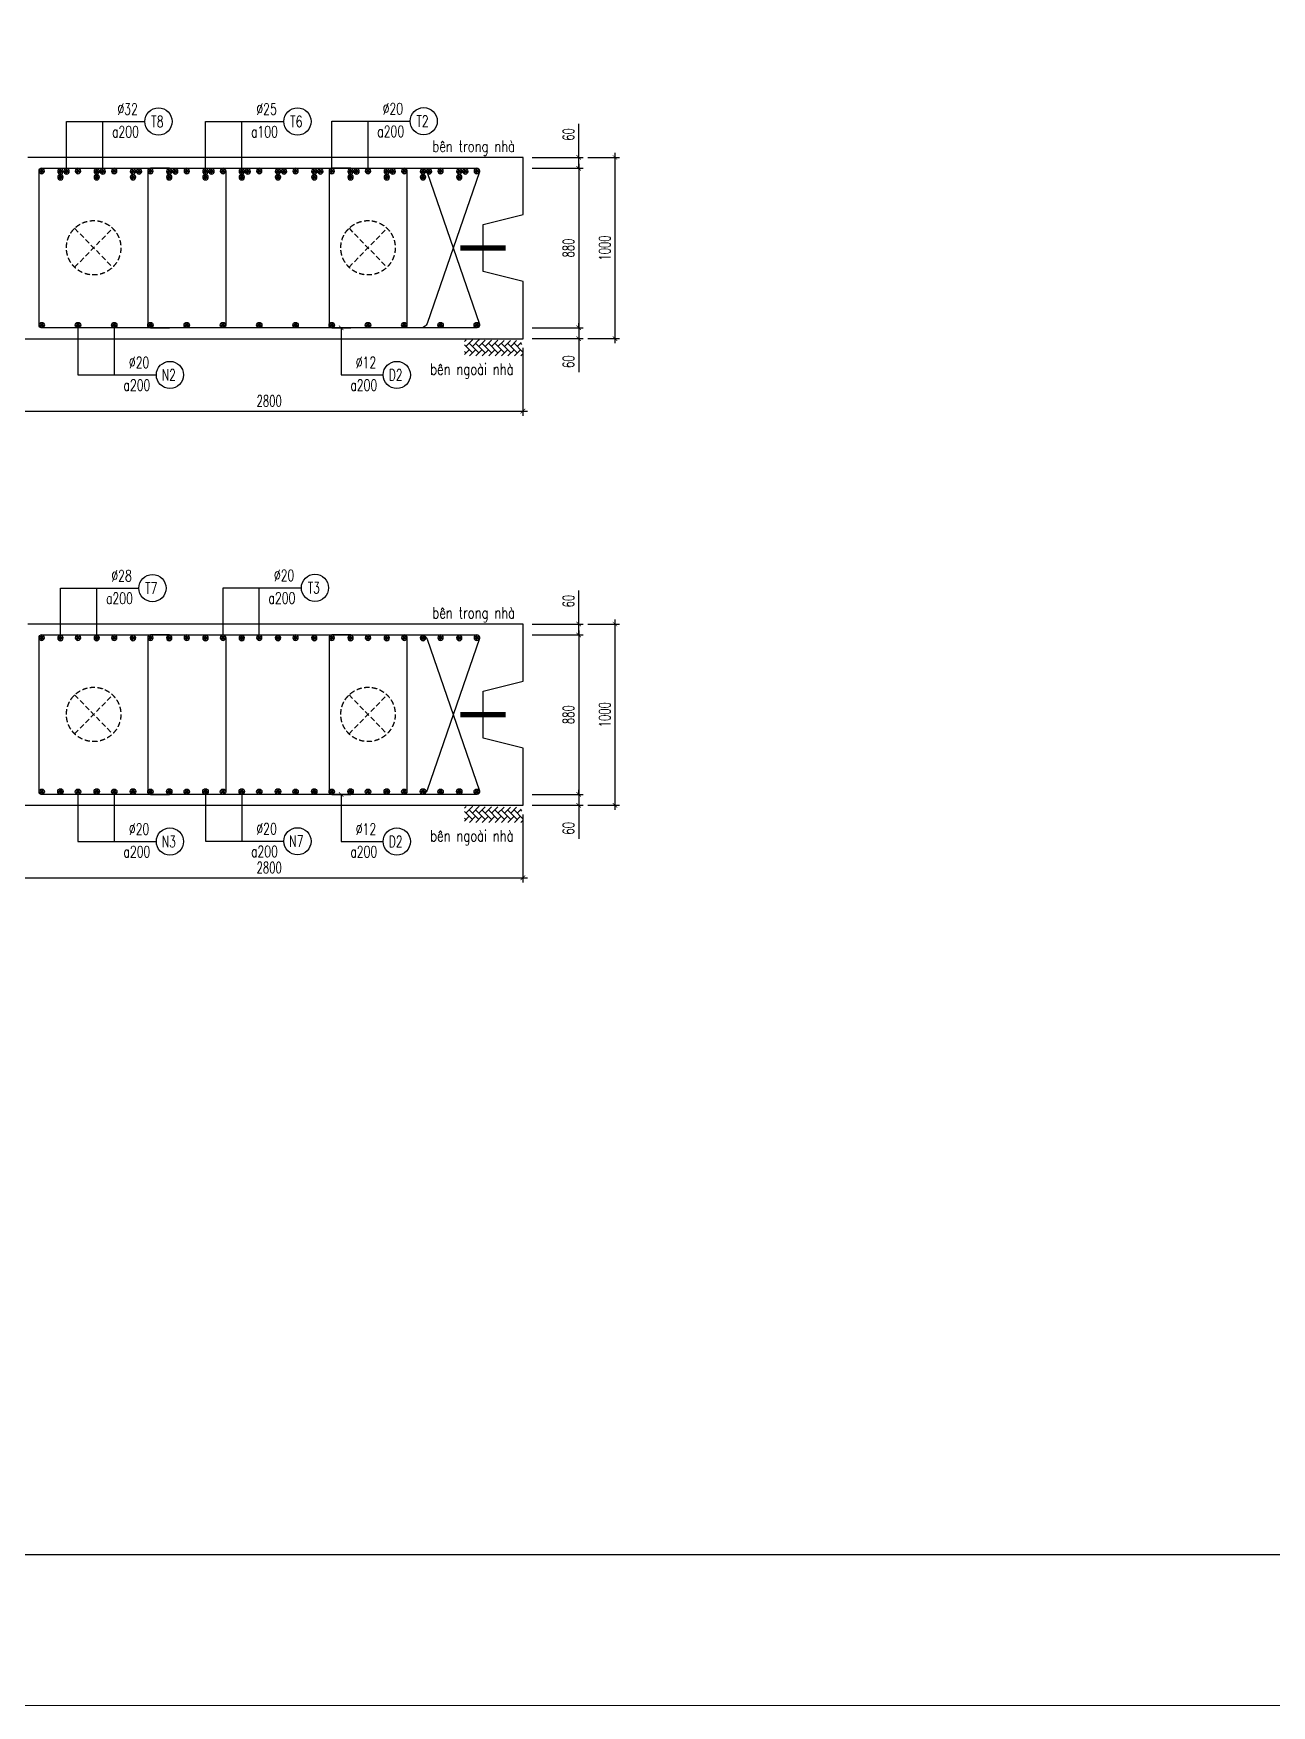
# Model space of a CAD drawing. Header units: millimetres. Extents: x -143483 to 1166745, y -1448440 to -1202244.
# Drawn here: x 948603 to 975923, y -1285398 to -1248491 of the extents above; entities that cross this region are included whole.
import ezdxf
from ezdxf.enums import TextEntityAlignment as Align

# ---------------------------------------------------------------- set-up
doc = ezdxf.new("R2010")
doc.units = ezdxf.units.MM
doc.header["$LTSCALE"] = 30
doc.header["$PDMODE"] = 3
doc.linetypes.add('DASHED', pattern=[19.05, 12.7, -6.35])
doc.layers.get('0').update_dxf_attribs({"lineweight": 9})
doc.layers.get('Defpoints').update_dxf_attribs({"lineweight": 9})
for name, color, linetype in [('ccu11-Cotthep', 9, 'Continuous'), ('ccu11-Dim', 8, 'Continuous'), ('ccu11-Hatch', 8, 'Continuous'), ('ccu11-Text', 31, 'Continuous'), ('ccu11-Thay', 7, 'Continuous'), ('ccu11-Thep', 4, 'Continuous'), ('ccu11-Thep doc', 4, 'Continuous'), ('ccu11-Thepdai', 6, 'Continuous'), ('Xref_ST_MBDV Cot vach 30.7.2022$0$Xref_ST_MBDV Cot vach 30.7.2022|Xref_ST_MBDV Cot vach 30.7.2022|Xref_ST_MBDV Cot vach 30.7.2022|Xref_ST_MBDV Cot vach 30.7.2022|ccu12-Thay', 7, 'Continuous')]:
    doc.layers.add(name, color=color, linetype=linetype)
doc.layers.add('ccu11-Khuat', color=9, linetype='DASHED', lineweight=30)
doc.layers.add('Vicom_thep doc', color=1, linetype='Continuous', lineweight=35)
doc.styles.add('ccu11-dim', font='vnsimli.shx', dxfattribs={"width": 0.65, "bigfont": 'bigfont.shx'})
doc.styles.add('ccu11-vnsimli', font='vnsimli.shx', dxfattribs={"width": 0.8, "bigfont": 'vns.shx'})
doc.styles.add('ccu11-vnsimple', font='vnsimple.shx', dxfattribs={"bigfont": 'bigfont.shx'})
doc.styles.add('ccu11_simli', font='vnsimli.shx', dxfattribs={"width": 0.8})
doc.dimstyles.new('ccu11-100', dxfattribs={"dimscale": 100, "dimtxt": 2.5, "dimasz": 1, "dimexe": 1, "dimexo": 2, "dimgap": 1, "dimtad": 1, "dimdec": 0, "dimdsep": 46, "dimtxsty": 'ccu11-dim', "dimblk": 'ARCHTICK', "dimcen": -1, "dimdle": 1, "dimclrd": 256, "dimclre": 256, "dimclrt": 3, "dimadec": 0, "dimazin": 2, "dimtfac": 0.1, "dimtdec": 0, "dimtmove": 0, "dimatfit": 1, "dimldrblk": 'ARCHTICK', "dimfxl": 0, "dimtvp": 0.833333, "dimtolj": 1, "dimtzin": 12, "dimarcsym": 0})
doc.dimstyles.new('ccu11-100x4', dxfattribs={"dimscale": 100, "dimtxt": 2.5, "dimasz": 1, "dimexe": 1, "dimexo": 2, "dimgap": 1, "dimtad": 1, "dimdec": 0, "dimlfac": 0.25, "dimdsep": 46, "dimtxsty": 'ccu11-dim', "dimblk": 'ARCHTICK', "dimcen": -1, "dimdle": 1, "dimclrd": 256, "dimclre": 256, "dimclrt": 3, "dimadec": 0, "dimazin": 2, "dimtfac": 0.1, "dimtdec": 0, "dimtmove": 0, "dimatfit": 1, "dimldrblk": 'ARCHTICK', "dimfxl": 0, "dimtvp": 0.833333, "dimtolj": 1, "dimtzin": 12, "dimarcsym": 0})

# ---------------------------------------------------------------- blocks, each defined once
blk = doc.blocks.new('_ARCHTICK')
at = {"color": 0, "linetype": 'ByBlock', "const_width": 0.15}
blk.add_lwpolyline([(-0.5, -0.5), (0.5, 0.5)], dxfattribs=at)
blk = doc.blocks.new('*D4286')
at = {"layer": 'ccu11-Dim', "linetype": 'ByBlock', "lineweight": -2, "ltscale": 30, "transparency": 16777216}
for p, q in [((960634, -1251228), (960634, -1250489)), ((959605, -1251228), (960734, -1251228)), ((959605, -1251468), (960734, -1251468)), ((960634, -1251468), (960634, -1251228)), ((960634, -1251468), (960634, -1251568))]:
    blk.add_line(p, q, dxfattribs=at)
at = {"layer": 'Defpoints', "color": 0, "linetype": 'ByBlock', "ltscale": 30, "transparency": 16777216}
for p in [(959405, -1251228), (959405, -1251468), (960634, -1251468)]:
    blk.add_point(p, dxfattribs=at)
at = {"layer": 'ccu11-Dim', "linetype": 'ByBlock', "lineweight": -2, "ltscale": 30, "transparency": 16777216, "xscale": 100, "yscale": 100, "zscale": 100}
for p, rotation in [((960634, -1251228), 270), ((960634, -1251468), 90)]:
    blk.add_blockref('_ARCHTICK', p, dxfattribs=dict(at, rotation=rotation))
at = {"layer": 'ccu11-Dim', "color": 3, "linetype": 'ByBlock', "ltscale": 30, "transparency": 16777216, "insert": (960409, -1250720), "char_height": 250, "attachment_point": 5, "rotation": 90, "style": 'ccu11-dim'}
blk.add_mtext('\\A1;60', dxfattribs=at)
blk = doc.blocks.new('*D4287')
at = {"layer": 'ccu11-Dim', "linetype": 'ByBlock', "lineweight": -2, "ltscale": 30, "transparency": 16777216}
for p, q in [((959605, -1251468), (960734, -1251468)), ((960634, -1251368), (960634, -1255088)), ((959605, -1254988), (960734, -1254988))]:
    blk.add_line(p, q, dxfattribs=at)
at = {"layer": 'Defpoints', "color": 0, "linetype": 'ByBlock', "ltscale": 30, "transparency": 16777216}
for p in [(959405, -1251468), (959405, -1254988), (960634, -1254988)]:
    blk.add_point(p, dxfattribs=at)
at = {"layer": 'ccu11-Dim', "linetype": 'ByBlock', "lineweight": -2, "ltscale": 30, "transparency": 16777216, "xscale": 100, "yscale": 100, "zscale": 100}
for p, rotation in [((960634, -1251468), 90), ((960634, -1254988), 270)]:
    blk.add_blockref('_ARCHTICK', p, dxfattribs=dict(at, rotation=rotation))
at = {"layer": 'ccu11-Dim', "color": 3, "linetype": 'ByBlock', "ltscale": 30, "transparency": 16777216, "insert": (960409, -1253228), "char_height": 250, "attachment_point": 5, "rotation": 90, "style": 'ccu11-dim'}
blk.add_mtext('\\A1;880', dxfattribs=at)
blk = doc.blocks.new('*D4288')
at = {"layer": 'ccu11-Dim', "linetype": 'ByBlock', "lineweight": -2, "ltscale": 30, "transparency": 16777216}
for p, q in [((959605, -1254988), (960734, -1254988)), ((960634, -1254988), (960634, -1254888)), ((960634, -1254988), (960634, -1255228)), ((959605, -1255228), (960734, -1255228)), ((960634, -1255228), (960634, -1255968))]:
    blk.add_line(p, q, dxfattribs=at)
at = {"layer": 'Defpoints', "color": 0, "linetype": 'ByBlock', "ltscale": 30, "transparency": 16777216}
for p in [(959405, -1254988), (960634, -1254988), (959405, -1255228)]:
    blk.add_point(p, dxfattribs=at)
at = {"layer": 'ccu11-Dim', "linetype": 'ByBlock', "lineweight": -2, "ltscale": 30, "transparency": 16777216, "xscale": 100, "yscale": 100, "zscale": 100}
for p, rotation in [((960634, -1254988), 270), ((960634, -1255228), 90)]:
    blk.add_blockref('_ARCHTICK', p, dxfattribs=dict(at, rotation=rotation))
at = {"layer": 'ccu11-Dim', "color": 3, "linetype": 'ByBlock', "ltscale": 30, "transparency": 16777216, "insert": (960409, -1255736), "char_height": 250, "attachment_point": 5, "rotation": 90, "style": 'ccu11-dim'}
blk.add_mtext('\\A1;60', dxfattribs=at)
blk = doc.blocks.new('*D4289')
at = {"layer": 'ccu11-Dim', "linetype": 'ByBlock', "lineweight": -2, "ltscale": 30, "transparency": 16777216}
for p, q in [((961434, -1251128), (961434, -1255328)), ((960834, -1251228), (961534, -1251228)), ((960834, -1255228), (961534, -1255228))]:
    blk.add_line(p, q, dxfattribs=at)
at = {"layer": 'Defpoints', "color": 0, "linetype": 'ByBlock', "ltscale": 30, "transparency": 16777216}
for p in [(960634, -1251228), (960634, -1255228), (961434, -1255228)]:
    blk.add_point(p, dxfattribs=at)
at = {"layer": 'ccu11-Dim', "linetype": 'ByBlock', "lineweight": -2, "ltscale": 30, "transparency": 16777216, "xscale": 100, "yscale": 100, "zscale": 100}
for p, rotation in [((961434, -1251228), 90), ((961434, -1255228), 270)]:
    blk.add_blockref('_ARCHTICK', p, dxfattribs=dict(at, rotation=rotation))
at = {"layer": 'ccu11-Dim', "color": 3, "linetype": 'ByBlock', "ltscale": 30, "transparency": 16777216, "insert": (961209, -1253228), "char_height": 250, "attachment_point": 5, "rotation": 90, "style": 'ccu11-dim'}
blk.add_mtext('\\A1;1000', dxfattribs=at)
blk = doc.blocks.new('MCT')
at = {"ltscale": 0.005}
for p, q in [((-0.49, 0), (0.49, 0)), ((0.35, -0.35), (-0.35, 0.35)), ((-0.35, -0.35), (0.35, 0.35)), ((0, -0.49), (0, 0.49))]:
    blk.add_line(p, q, dxfattribs=at)
blk.add_circle((0, 0), 0.492, dxfattribs=at)
blk = doc.blocks.new('*U4271')
at = {"layer": 'ccu11-Thep doc', "xscale": -121.9200000001001, "yscale": 121.9200000001001, "zscale": 121.92, "rotation": 270}
blk.add_blockref('MCT', (0, 0), dxfattribs=at)
blk = doc.blocks.new('*U4272')
at = {"layer": 'ccu11-Thep doc', "color": 0, "linetype": 'ByBlock', "lineweight": -2, "transparency": 16777216}
for p in [(0, 0), (800, 0), (1600, 0), (2400, 0), (3200, 0), (4000, 0), (4800, 0), (5600, 0), (6400, 0), (7200, 0), (8000, 0), (8800, 0), (9600, 0)]:
    blk.add_blockref('*U4271', p, dxfattribs=at)
blk = doc.blocks.new('*U4273')
at = {"layer": 'ccu11-Thep doc', "xscale": -121.9200000001001, "yscale": 121.9200000001001, "zscale": 121.92, "rotation": 270}
blk.add_blockref('MCT', (0, 0), dxfattribs=at)
blk = doc.blocks.new('*U4274')
at = {"layer": 'ccu11-Thep doc', "color": 0, "linetype": 'ByBlock', "lineweight": -2, "transparency": 16777216}
for p in [(0, 0), (800, 0), (1600, 0), (2400, 0), (3200, 0), (4000, 0), (4800, 0), (5600, 0), (6400, 0), (7200, 0), (8000, 0), (8800, 0), (9600, 0)]:
    blk.add_blockref('*U4273', p, dxfattribs=at)
blk = doc.blocks.new('SHD')
at = {"layer": 'ccu11-Cotthep'}
blk.add_circle((300, 0), 300, dxfattribs=at)
at = {"layer": 'ccu11-Cotthep', "color": 31, "style": 'ccu11_simli', "width": 0.8}
blk.add_attdef('DK', text='', height=250, dxfattribs=at).set_placement((-101, 65), align=Align.BOTTOM_RIGHT)
blk.add_attdef('KH', text='', height=250, dxfattribs=at).set_placement((300, 0), align=Align.MIDDLE)
blk.add_attdef('KC', text='', height=250, dxfattribs=at).set_placement((-101, -142), align=Align.TOP_RIGHT)
blk = doc.blocks.new('*D4291')
at = {"layer": 'ccu11-Dim', "linetype": 'ByBlock', "lineweight": -2, "ltscale": 30, "transparency": 16777216}
for p, q in [((948205, -1255428), (948205, -1256928)), ((959405, -1255428), (959405, -1256928)), ((948105, -1256828), (959505, -1256828))]:
    blk.add_line(p, q, dxfattribs=at)
at = {"layer": 'Defpoints', "color": 0, "linetype": 'ByBlock', "ltscale": 30, "transparency": 16777216}
for p in [(948205, -1255228), (959405, -1255228), (959405, -1256828)]:
    blk.add_point(p, dxfattribs=at)
at = {"layer": 'ccu11-Dim', "linetype": 'ByBlock', "lineweight": -2, "ltscale": 30, "transparency": 16777216, "xscale": 100, "yscale": 100, "zscale": 100, "rotation": 180}
blk.add_blockref('_ARCHTICK', (948205, -1256828), dxfattribs=at)
at = {"layer": 'ccu11-Dim', "linetype": 'ByBlock', "lineweight": -2, "ltscale": 30, "transparency": 16777216, "xscale": 100, "yscale": 100, "zscale": 100}
blk.add_blockref('_ARCHTICK', (959405, -1256828), dxfattribs=at)
at = {"layer": 'ccu11-Dim', "color": 3, "linetype": 'ByBlock', "ltscale": 30, "transparency": 16777216, "insert": (953805, -1256603), "char_height": 250, "attachment_point": 5, "style": 'ccu11-dim'}
blk.add_mtext('\\A1;2800', dxfattribs=at)
blk = doc.blocks.new('ccu11_block_thep')
at = {"layer": 'ccu11-Thep', "color": 3}
for p, q in [((-0.4, 0), (0.4, 0)), ((-0.28, 0.28), (0.28, -0.28)), ((0.28, 0.28), (-0.28, -0.28)), ((0, 0.4), (0, -0.4))]:
    blk.add_line(p, q, dxfattribs=at)
at = {"layer": 'ccu11-Thep', "color": 1, "const_width": 0.0667}
blk.add_lwpolyline([(-0.4, 0, 1), (0.4, 0, 1), (-0.4, 0, 1)], format="xyb", dxfattribs=at)
at = {"layer": 'ccu11-Thep', "color": 1}
blk.add_circle((0, 0), 0.4, dxfattribs=at)
blk = doc.blocks.new('*U4279')
at = {"layer": 'Vicom_thep doc', "xscale": -150, "yscale": 150, "zscale": 150, "rotation": 180}
blk.add_blockref('ccu11_block_thep', (0, 0), dxfattribs=at)
blk = doc.blocks.new('*U4280')
at = {"layer": 'ccu11-Thep doc', "color": 0, "linetype": 'ByBlock', "lineweight": -2, "transparency": 16777216}
for p in [(0, 0), (800, 0), (1600, 0), (2400, 0), (3200, 0), (4000, 0), (4800, 0), (5600, 0), (6400, 0), (7200, 0), (8000, 0), (8800, 0)]:
    blk.add_blockref('*U4279', p, dxfattribs=at)
blk = doc.blocks.new('*U4265')
at = {"layer": 'Vicom_thep doc', "xscale": -150, "yscale": 150, "zscale": 150, "rotation": 180}
blk.add_blockref('ccu11_block_thep', (0, 0), dxfattribs=at)
blk = doc.blocks.new('*U4266')
at = {"layer": 'ccu11-Thep doc', "color": 0, "linetype": 'ByBlock', "lineweight": -2, "transparency": 16777216}
for p in [(0, 0), (800, 0), (1600, 0), (2400, 0), (3200, 0), (4000, 0), (4800, 0), (5600, 0), (6400, 0), (7200, 0), (8000, 0), (8800, 0)]:
    blk.add_blockref('*U4265', p, dxfattribs=at)
blk = doc.blocks.new('*U4294')
at = {"layer": 'Vicom_thep doc', "xscale": -150, "yscale": 150, "zscale": 150, "rotation": 180}
blk.add_blockref('ccu11_block_thep', (0, 0), dxfattribs=at)
blk = doc.blocks.new('*U4295')
at = {"layer": 'ccu11-Thep doc', "color": 0, "linetype": 'ByBlock', "lineweight": -2, "transparency": 16777216}
for p in [(0, 0), (800, 0), (1600, 0), (2400, 0), (3200, 0), (4000, 0), (4800, 0), (5600, 0), (6400, 0), (7200, 0), (8000, 0), (8800, 0)]:
    blk.add_blockref('*U4294', p, dxfattribs=at)
blk = doc.blocks.new('*D4313')
at = {"layer": 'ccu11-Dim', "linetype": 'ByBlock', "lineweight": -2, "ltscale": 30, "transparency": 16777216}
for p, q in [((960634, -1261528), (960634, -1260788)), ((959605, -1261528), (960734, -1261528)), ((959605, -1261768), (960734, -1261768)), ((960634, -1261768), (960634, -1261528)), ((960634, -1261768), (960634, -1261868))]:
    blk.add_line(p, q, dxfattribs=at)
at = {"layer": 'Defpoints', "color": 0, "linetype": 'ByBlock', "ltscale": 30, "transparency": 16777216}
for p in [(959405, -1261528), (959405, -1261768), (960634, -1261768)]:
    blk.add_point(p, dxfattribs=at)
at = {"layer": 'ccu11-Dim', "linetype": 'ByBlock', "lineweight": -2, "ltscale": 30, "transparency": 16777216, "xscale": 100, "yscale": 100, "zscale": 100}
for p, rotation in [((960634, -1261528), 270), ((960634, -1261768), 90)]:
    blk.add_blockref('_ARCHTICK', p, dxfattribs=dict(at, rotation=rotation))
at = {"layer": 'ccu11-Dim', "color": 3, "linetype": 'ByBlock', "ltscale": 30, "transparency": 16777216, "insert": (960409, -1261020), "char_height": 250, "attachment_point": 5, "rotation": 90, "style": 'ccu11-dim'}
blk.add_mtext('\\A1;60', dxfattribs=at)
blk = doc.blocks.new('*D4314')
at = {"layer": 'ccu11-Dim', "linetype": 'ByBlock', "lineweight": -2, "ltscale": 30, "transparency": 16777216}
for p, q in [((959605, -1261768), (960734, -1261768)), ((960634, -1261668), (960634, -1265388)), ((959605, -1265288), (960734, -1265288))]:
    blk.add_line(p, q, dxfattribs=at)
at = {"layer": 'Defpoints', "color": 0, "linetype": 'ByBlock', "ltscale": 30, "transparency": 16777216}
for p in [(959405, -1261768), (959405, -1265288), (960634, -1265288)]:
    blk.add_point(p, dxfattribs=at)
at = {"layer": 'ccu11-Dim', "linetype": 'ByBlock', "lineweight": -2, "ltscale": 30, "transparency": 16777216, "xscale": 100, "yscale": 100, "zscale": 100}
for p, rotation in [((960634, -1261768), 90), ((960634, -1265288), 270)]:
    blk.add_blockref('_ARCHTICK', p, dxfattribs=dict(at, rotation=rotation))
at = {"layer": 'ccu11-Dim', "color": 3, "linetype": 'ByBlock', "ltscale": 30, "transparency": 16777216, "insert": (960409, -1263528), "char_height": 250, "attachment_point": 5, "rotation": 90, "style": 'ccu11-dim'}
blk.add_mtext('\\A1;880', dxfattribs=at)
blk = doc.blocks.new('*D4315')
at = {"layer": 'ccu11-Dim', "linetype": 'ByBlock', "lineweight": -2, "ltscale": 30, "transparency": 16777216}
for p, q in [((959605, -1265288), (960734, -1265288)), ((960634, -1265288), (960634, -1265188)), ((960634, -1265288), (960634, -1265528)), ((959605, -1265528), (960734, -1265528)), ((960634, -1265528), (960634, -1266267))]:
    blk.add_line(p, q, dxfattribs=at)
at = {"layer": 'Defpoints', "color": 0, "linetype": 'ByBlock', "ltscale": 30, "transparency": 16777216}
for p in [(959405, -1265288), (960634, -1265288), (959405, -1265528)]:
    blk.add_point(p, dxfattribs=at)
at = {"layer": 'ccu11-Dim', "linetype": 'ByBlock', "lineweight": -2, "ltscale": 30, "transparency": 16777216, "xscale": 100, "yscale": 100, "zscale": 100}
for p, rotation in [((960634, -1265288), 270), ((960634, -1265528), 90)]:
    blk.add_blockref('_ARCHTICK', p, dxfattribs=dict(at, rotation=rotation))
at = {"layer": 'ccu11-Dim', "color": 3, "linetype": 'ByBlock', "ltscale": 30, "transparency": 16777216, "insert": (960409, -1266036), "char_height": 250, "attachment_point": 5, "rotation": 90, "style": 'ccu11-dim'}
blk.add_mtext('\\A1;60', dxfattribs=at)
blk = doc.blocks.new('*D4316')
at = {"layer": 'ccu11-Dim', "linetype": 'ByBlock', "lineweight": -2, "ltscale": 30, "transparency": 16777216}
for p, q in [((961434, -1261428), (961434, -1265628)), ((960834, -1261528), (961534, -1261528)), ((960834, -1265528), (961534, -1265528))]:
    blk.add_line(p, q, dxfattribs=at)
at = {"layer": 'Defpoints', "color": 0, "linetype": 'ByBlock', "ltscale": 30, "transparency": 16777216}
for p in [(960634, -1261528), (960634, -1265528), (961434, -1265528)]:
    blk.add_point(p, dxfattribs=at)
at = {"layer": 'ccu11-Dim', "linetype": 'ByBlock', "lineweight": -2, "ltscale": 30, "transparency": 16777216, "xscale": 100, "yscale": 100, "zscale": 100}
for p, rotation in [((961434, -1261528), 90), ((961434, -1265528), 270)]:
    blk.add_blockref('_ARCHTICK', p, dxfattribs=dict(at, rotation=rotation))
at = {"layer": 'ccu11-Dim', "color": 3, "linetype": 'ByBlock', "ltscale": 30, "transparency": 16777216, "insert": (961209, -1263528), "char_height": 250, "attachment_point": 5, "rotation": 90, "style": 'ccu11-dim'}
blk.add_mtext('\\A1;1000', dxfattribs=at)
blk = doc.blocks.new('*U4298')
at = {"layer": 'ccu11-Thep doc', "xscale": -121.9200000001001, "yscale": 121.9200000001001, "zscale": 121.92, "rotation": 270}
blk.add_blockref('MCT', (0, 0), dxfattribs=at)
blk = doc.blocks.new('*U4299')
at = {"layer": 'ccu11-Thep doc', "color": 0, "linetype": 'ByBlock', "lineweight": -2, "transparency": 16777216}
for p in [(0, 0), (800, 0), (1600, 0), (2400, 0), (3200, 0), (4000, 0), (4800, 0), (5600, 0), (6400, 0), (7200, 0), (8000, 0), (8800, 0), (9600, 0)]:
    blk.add_blockref('*U4298', p, dxfattribs=at)
blk = doc.blocks.new('*U4300')
at = {"layer": 'ccu11-Thep doc', "xscale": -121.9200000001001, "yscale": 121.9200000001001, "zscale": 121.92, "rotation": 270}
blk.add_blockref('MCT', (0, 0), dxfattribs=at)
blk = doc.blocks.new('*U4301')
at = {"layer": 'ccu11-Thep doc', "color": 0, "linetype": 'ByBlock', "lineweight": -2, "transparency": 16777216}
for p in [(0, 0), (800, 0), (1600, 0), (2400, 0), (3200, 0), (4000, 0), (4800, 0), (5600, 0), (6400, 0), (7200, 0), (8000, 0), (8800, 0), (9600, 0)]:
    blk.add_blockref('*U4300', p, dxfattribs=at)
blk = doc.blocks.new('*D4318')
at = {"layer": 'ccu11-Dim', "linetype": 'ByBlock', "lineweight": -2, "ltscale": 30, "transparency": 16777216}
for p, q in [((948205, -1265728), (948205, -1267228)), ((959405, -1265728), (959405, -1267228)), ((948105, -1267128), (959505, -1267128))]:
    blk.add_line(p, q, dxfattribs=at)
at = {"layer": 'Defpoints', "color": 0, "linetype": 'ByBlock', "ltscale": 30, "transparency": 16777216}
for p in [(948205, -1265528), (959405, -1265528), (959405, -1267128)]:
    blk.add_point(p, dxfattribs=at)
at = {"layer": 'ccu11-Dim', "linetype": 'ByBlock', "lineweight": -2, "ltscale": 30, "transparency": 16777216, "xscale": 100, "yscale": 100, "zscale": 100, "rotation": 180}
blk.add_blockref('_ARCHTICK', (948205, -1267128), dxfattribs=at)
at = {"layer": 'ccu11-Dim', "linetype": 'ByBlock', "lineweight": -2, "ltscale": 30, "transparency": 16777216, "xscale": 100, "yscale": 100, "zscale": 100}
blk.add_blockref('_ARCHTICK', (959405, -1267128), dxfattribs=at)
at = {"layer": 'ccu11-Dim', "color": 3, "linetype": 'ByBlock', "ltscale": 30, "transparency": 16777216, "insert": (953805, -1266903), "char_height": 250, "attachment_point": 5, "style": 'ccu11-dim'}
blk.add_mtext('\\A1;2800', dxfattribs=at)
blk = doc.blocks.new('*U4306')
at = {"layer": 'Vicom_thep doc', "xscale": -150, "yscale": 150, "zscale": 150, "rotation": 180}
blk.add_blockref('ccu11_block_thep', (0, 0), dxfattribs=at)
blk = doc.blocks.new('*U4307')
at = {"layer": 'ccu11-Thep doc', "color": 0, "linetype": 'ByBlock', "lineweight": -2, "transparency": 16777216}
for p in [(0, 0), (800, 0), (1600, 0), (2400, 0), (3200, 0), (4000, 0), (4800, 0), (5600, 0), (6400, 0), (7200, 0), (8000, 0), (8800, 0)]:
    blk.add_blockref('*U4306', p, dxfattribs=at)
blk = doc.blocks.new('*U4321')
at = {"layer": 'Vicom_thep doc', "xscale": -150, "yscale": 150, "zscale": 150, "rotation": 180}
blk.add_blockref('ccu11_block_thep', (0, 0), dxfattribs=at)
blk = doc.blocks.new('*U4322')
at = {"layer": 'ccu11-Thep doc', "color": 0, "linetype": 'ByBlock', "lineweight": -2, "transparency": 16777216}
for p in [(0, 0), (800, 0), (1600, 0), (2400, 0), (3200, 0), (4000, 0), (4800, 0), (5600, 0), (6400, 0), (7200, 0), (8000, 0), (8800, 0)]:
    blk.add_blockref('*U4321', p, dxfattribs=at)

msp = doc.modelspace()

# ---------------------------------------------------------------- hatches: boundary and pattern name
at = {"layer": 'ccu11-Hatch', "ltscale": 10}
h = msp.add_hatch(dxfattribs=at)
h.set_pattern_fill('AR-HBONE', color=256, scale=25, angle=270, style=0)
h.set_pattern_definition([(45, (-2303737.44, 520851.75), (141.4213562, 4e-14), [300, -100]), (315, (-2303666.73, 520922.46), (141.4213562, 4e-14), [300, -100])])
h.paths.add_polyline_path([(958113.06, -1255251.72), (958113.06, -1255604.45), (959405.42, -1255604.45), (959362.56, -1255273.14)])
h = msp.add_hatch(dxfattribs=at)
h.set_pattern_fill('AR-HBONE', color=256, scale=25, angle=270, style=0)
h.set_pattern_definition([(45, (-2303737.44, 510552.34), (141.4213562, 4e-14), [300, -100]), (315, (-2303666.73, 510623.05), (141.4213562, 4e-14), [300, -100])])
h.paths.add_polyline_path([(958113.06, -1265551.13), (958113.06, -1265903.85), (959405.42, -1265903.85), (959362.56, -1265572.55)])

# ---------------------------------------------------------------- linework, layer by layer
at = {"layer": 'ccu11-Khuat', "ltscale": 0.3}
for p, q in [((949511.78, -1252792.74), (950350.01, -1253651.44)), ((949511.78, -1253651.44), (950350.01, -1252792.74)), ((955566.3, -1252792.74), (956404.53, -1253651.44)), ((955566.3, -1253651.44), (956404.53, -1252792.74)), ((949511.78, -1263092.14), (950350.01, -1263950.85)), ((949511.78, -1263950.85), (950350.01, -1263092.14)), ((955566.3, -1263092.14), (956404.53, -1263950.85)), ((955566.3, -1263950.85), (956404.53, -1263092.14))]:
    msp.add_line(p, q, dxfattribs=at)
for centre in [(949930.9, -1253222.09), (955985.42, -1253222.09), (949930.9, -1263521.49), (955985.42, -1263521.49)]:
    msp.add_circle(centre, 600, dxfattribs=at)
at = {"layer": 'ccu11-Thay'}
for p, q in [((959405.42, -1252488.45), (959405.42, -1251228.45)), ((958525.65, -1252708.45), (959405.42, -1252488.45)), ((958525.65, -1253748.45), (958525.65, -1252708.45)), ((959405.42, -1253968.45), (958525.65, -1253748.45)), ((959405.42, -1255228.45), (959405.42, -1253968.45)), ((959405.42, -1262787.86), (959405.42, -1261527.86)), ((958525.65, -1263007.86), (959405.42, -1262787.86)), ((958525.65, -1264047.86), (958525.65, -1263007.86)), ((959405.42, -1264267.86), (958525.65, -1264047.86)), ((959405.42, -1265527.86), (959405.42, -1264267.86))]:
    msp.add_line(p, q, dxfattribs=at)
at = {"layer": 'ccu11-Thep', "const_width": 120}
for points in [[(958025.42, -1253228.45), (959025.42, -1253228.45)], [(958025.42, -1263527.86), (959025.42, -1263527.86)]]:
    msp.add_lwpolyline(points, dxfattribs=at)
at = {"layer": 'ccu11-Thepdai'}
for points in [[(956457.22, -1251468.45), (957177.68, -1251468.45, -0.23620228), (957289.45, -1251561.2), (958443.33, -1254907.95, -0.5204497), (958386.94, -1254988.45), (948775.42, -1254988.45, -0.41421356), (948725.42, -1254938.45), (948725.42, -1251518.45, -0.41421356), (948775.42, -1251468.45), (958386.94, -1251468.45, -0.5204497), (958443.33, -1251548.95), (957289.45, -1254895.7, -0.23620228), (957177.68, -1254988.45), (956457.22, -1254988.45)], [(951605.42, -1251468.45), (951185.42, -1251468.45, 0.41421356), (951125.42, -1251528.45), (951125.42, -1254928.45, 0.41421356), (951185.42, -1254988.45), (951605.42, -1254988.45)], [(952365.42, -1251468.45), (952785.42, -1251468.45, -0.41421356), (952845.42, -1251528.45), (952845.42, -1254928.45, -0.41421356), (952785.42, -1254988.45), (952365.42, -1254988.45)], [(955605.42, -1251468.45), (955185.42, -1251468.45, 0.41421356), (955125.42, -1251528.45), (955125.42, -1254928.45, 0.41421356), (955185.42, -1254988.45), (955605.42, -1254988.45)], [(956365.42, -1251468.45), (956785.42, -1251468.45, -0.41421356), (956845.42, -1251528.45), (956845.42, -1254928.45, -0.41421356), (956785.42, -1254988.45), (956365.42, -1254988.45)], [(956457.22, -1261767.86), (957177.68, -1261767.86, -0.23620228), (957289.45, -1261860.6), (958443.33, -1265207.36, -0.5204497), (958386.94, -1265287.86), (948775.42, -1265287.86, -0.41421356), (948725.42, -1265237.86), (948725.42, -1261817.86, -0.41421356), (948775.42, -1261767.86), (958386.94, -1261767.86, -0.5204497), (958443.33, -1261848.36), (957289.45, -1265195.11, -0.23620228), (957177.68, -1265287.86), (956457.22, -1265287.86)], [(951605.42, -1261767.86), (951185.42, -1261767.86, 0.41421356), (951125.42, -1261827.86), (951125.42, -1265227.86, 0.41421356), (951185.42, -1265287.86), (951605.42, -1265287.86)], [(952365.42, -1261767.86), (952785.42, -1261767.86, -0.41421356), (952845.42, -1261827.86), (952845.42, -1265227.86, -0.41421356), (952785.42, -1265287.86), (952365.42, -1265287.86)], [(955605.42, -1261767.86), (955185.42, -1261767.86, 0.41421356), (955125.42, -1261827.86), (955125.42, -1265227.86, 0.41421356), (955185.42, -1265287.86), (955605.42, -1265287.86)], [(956365.42, -1261767.86), (956785.42, -1261767.86, -0.41421356), (956845.42, -1261827.86), (956845.42, -1265227.86, -0.41421356), (956785.42, -1265287.86), (956365.42, -1265287.86)]]:
    msp.add_lwpolyline(points, format="xyb", dxfattribs=at)
at = {"layer": 'Defpoints', "color": 2}
msp.add_line((-139032.75, -1285397.81), (1029102.19, -1285397.81), dxfattribs=at)
at = {"layer": 'Xref_ST_MBDV Cot vach 30.7.2022$0$Xref_ST_MBDV Cot vach 30.7.2022|Xref_ST_MBDV Cot vach 30.7.2022|Xref_ST_MBDV Cot vach 30.7.2022|Xref_ST_MBDV Cot vach 30.7.2022|ccu12-Thay', "ltscale": 10}
for p, q in [((959405.42, -1251228.45), (948479.92, -1251228.45)), ((948205.42, -1255228.45), (959405.42, -1255228.45)), ((959405.42, -1261527.86), (948479.92, -1261527.86)), ((948205.42, -1265527.86), (959405.42, -1265527.86))]:
    msp.add_line(p, q, dxfattribs=at)
at = {"layer": 'Xref_ST_MBDV Cot vach 30.7.2022$0$Xref_ST_MBDV Cot vach 30.7.2022|Xref_ST_MBDV Cot vach 30.7.2022|Xref_ST_MBDV Cot vach 30.7.2022|Xref_ST_MBDV Cot vach 30.7.2022|ccu12-Thay'}
msp.add_lwpolyline([(927726.59, -1210408.39), (1029072.88, -1210408.39), (1029072.88, -1282074.69), (927726.59, -1282074.69)], close=True, dxfattribs=at)

# ---------------------------------------------------------------- block references
at = {"layer": 'ccu11-Cotthep'}
ref = msp.add_blockref('SHD', (951061.22, -1250434.83), dxfattribs=at)
ref.add_attrib('KH', 'T8', dxfattribs={"color": 31, "height": 250, "style": 'ccu11-vnsimple', "width": 0.7}).set_placement((951336.22, -1250434.83), align=Align.MIDDLE_CENTER)
ref.add_attrib('KC', 'a200', dxfattribs={"color": 31, "height": 250, "style": 'ccu11-vnsimple', "width": 0.7}).set_placement((950632.64, -1250534.83), align=Align.TOP_CENTER)
ref.add_attrib('DK', '`32', dxfattribs={"color": 31, "height": 250, "style": 'ccu11-vnsimple', "width": 0.7}).set_placement((950680.44, -1250359.83), align=Align.BOTTOM_CENTER)
ref = msp.add_blockref('SHD', (954128.18, -1250434.83), dxfattribs=at)
ref.add_attrib('KH', 'T6', dxfattribs={"color": 31, "height": 250, "style": 'ccu11-vnsimple', "width": 0.7}).set_placement((954403.18, -1250434.83), align=Align.MIDDLE_CENTER)
ref.add_attrib('KC', 'a100', dxfattribs={"color": 31, "height": 250, "style": 'ccu11-vnsimple', "width": 0.7}).set_placement((953699.6, -1250534.83), align=Align.TOP_CENTER)
ref.add_attrib('DK', '`25', dxfattribs={"color": 31, "height": 250, "style": 'ccu11-vnsimple', "width": 0.7}).set_placement((953747.4, -1250359.83), align=Align.BOTTOM_CENTER)
ref = msp.add_blockref('SHD', (956914.42, -1250428.09), dxfattribs=at)
ref.add_attrib('KH', 'T2', dxfattribs={"color": 31, "height": 250, "style": 'ccu11-vnsimple', "width": 0.7}).set_placement((957189.42, -1250428.09), align=Align.MIDDLE_CENTER)
ref.add_attrib('KC', 'a200', dxfattribs={"color": 31, "height": 250, "style": 'ccu11-vnsimple', "width": 0.7}).set_placement((956485.84, -1250528.09), align=Align.TOP_CENTER)
ref.add_attrib('DK', '`20', dxfattribs={"color": 31, "height": 250, "style": 'ccu11-vnsimple', "width": 0.7}).set_placement((956533.63, -1250353.09), align=Align.BOTTOM_CENTER)
ref = msp.add_blockref('SHD', (951314.42, -1256028.81), dxfattribs=at)
ref.add_attrib('KH', 'N2', dxfattribs={"color": 31, "height": 250, "style": 'ccu11-vnsimple', "width": 0.7}).set_placement((951589.42, -1256028.81), align=Align.MIDDLE_CENTER)
ref.add_attrib('KC', 'a200', dxfattribs={"color": 31, "height": 250, "style": 'ccu11-vnsimple', "width": 0.7}).set_placement((950885.84, -1256128.81), align=Align.TOP_CENTER)
ref.add_attrib('DK', '`20', dxfattribs={"color": 31, "height": 250, "style": 'ccu11-vnsimple', "width": 0.7}).set_placement((950933.63, -1255953.81), align=Align.BOTTOM_CENTER)
ref = msp.add_blockref('SHD', (956320.27, -1256028.81), dxfattribs=at)
ref.add_attrib('KH', 'D2', dxfattribs={"color": 31, "height": 250, "style": 'ccu11-vnsimple', "width": 0.7}).set_placement((956595.27, -1256028.81), align=Align.MIDDLE_CENTER)
ref.add_attrib('KC', 'a200', dxfattribs={"color": 31, "height": 250, "style": 'ccu11-vnsimple', "width": 0.7}).set_placement((955891.69, -1256128.81), align=Align.TOP_CENTER)
ref.add_attrib('DK', '`12', dxfattribs={"color": 31, "height": 250, "style": 'ccu11-vnsimple', "width": 0.7}).set_placement((955939.49, -1255953.81), align=Align.BOTTOM_CENTER)
ref = msp.add_blockref('SHD', (950928.18, -1260734.23), dxfattribs=at)
ref.add_attrib('KH', 'T7', dxfattribs={"color": 31, "height": 250, "style": 'ccu11-vnsimple', "width": 0.7}).set_placement((951203.18, -1260734.23), align=Align.MIDDLE_CENTER)
ref.add_attrib('KC', 'a200', dxfattribs={"color": 31, "height": 250, "style": 'ccu11-vnsimple', "width": 0.7}).set_placement((950499.6, -1260834.23), align=Align.TOP_CENTER)
ref.add_attrib('DK', '`28', dxfattribs={"color": 31, "height": 250, "style": 'ccu11-vnsimple', "width": 0.7}).set_placement((950547.4, -1260659.23), align=Align.BOTTOM_CENTER)
ref = msp.add_blockref('SHD', (954514.42, -1260727.5), dxfattribs=at)
ref.add_attrib('KH', 'T3', dxfattribs={"color": 31, "height": 250, "style": 'ccu11-vnsimple', "width": 0.7}).set_placement((954789.42, -1260727.5), align=Align.MIDDLE_CENTER)
ref.add_attrib('KC', 'a200', dxfattribs={"color": 31, "height": 250, "style": 'ccu11-vnsimple', "width": 0.7}).set_placement((954085.84, -1260827.5), align=Align.TOP_CENTER)
ref.add_attrib('DK', '`20', dxfattribs={"color": 31, "height": 250, "style": 'ccu11-vnsimple', "width": 0.7}).set_placement((954133.63, -1260652.5), align=Align.BOTTOM_CENTER)
ref = msp.add_blockref('SHD', (951314.42, -1266328.21), dxfattribs=at)
ref.add_attrib('KH', 'N3', dxfattribs={"color": 31, "height": 250, "style": 'ccu11-vnsimple', "width": 0.7}).set_placement((951589.42, -1266328.21), align=Align.MIDDLE_CENTER)
ref.add_attrib('KC', 'a200', dxfattribs={"color": 31, "height": 250, "style": 'ccu11-vnsimple', "width": 0.7}).set_placement((950885.84, -1266428.21), align=Align.TOP_CENTER)
ref.add_attrib('DK', '`20', dxfattribs={"color": 31, "height": 250, "style": 'ccu11-vnsimple', "width": 0.7}).set_placement((950933.63, -1266253.21), align=Align.BOTTOM_CENTER)
ref = msp.add_blockref('SHD', (954128.18, -1266321.48), dxfattribs=at)
ref.add_attrib('KH', 'N7', dxfattribs={"color": 31, "height": 250, "style": 'ccu11-vnsimple', "width": 0.7}).set_placement((954403.18, -1266321.48), align=Align.MIDDLE_CENTER)
ref.add_attrib('KC', 'a200', dxfattribs={"color": 31, "height": 250, "style": 'ccu11-vnsimple', "width": 0.7}).set_placement((953699.6, -1266421.48), align=Align.TOP_CENTER)
ref.add_attrib('DK', '`20', dxfattribs={"color": 31, "height": 250, "style": 'ccu11-vnsimple', "width": 0.7}).set_placement((953747.4, -1266246.48), align=Align.BOTTOM_CENTER)
ref = msp.add_blockref('SHD', (956320.27, -1266328.21), dxfattribs=at)
ref.add_attrib('KH', 'D2', dxfattribs={"color": 31, "height": 250, "style": 'ccu11-vnsimple', "width": 0.7}).set_placement((956595.27, -1266328.21), align=Align.MIDDLE_CENTER)
ref.add_attrib('KC', 'a200', dxfattribs={"color": 31, "height": 250, "style": 'ccu11-vnsimple', "width": 0.7}).set_placement((955891.69, -1266428.21), align=Align.TOP_CENTER)
ref.add_attrib('DK', '`12', dxfattribs={"color": 31, "height": 250, "style": 'ccu11-vnsimple', "width": 0.7}).set_placement((955939.49, -1266253.21), align=Align.BOTTOM_CENTER)
at = {"layer": 'ccu11-Thep doc'}
for name, p in [('*U4272', (948785.42, -1251528.45)), ('*U4280', (949199.18, -1251535.18)), ('*U4295', (949332.22, -1251535.18)), ('*U4266', (949199.18, -1251663.76)), ('*U4299', (948785.42, -1261827.86)), ('*U4307', (949199.18, -1261834.59))]:
    msp.add_blockref(name, p, dxfattribs=at)
at = {"layer": 'ccu11-Thep doc', "xscale": -1, "rotation": 180}
for name, p in [('*U4274', (948785.42, -1254928.45)), ('*U4301', (948785.42, -1265227.86)), ('*U4322', (949199.18, -1265221.12))]:
    msp.add_blockref(name, p, dxfattribs=at)

# ---------------------------------------------------------------- texts
at = {"layer": 'ccu11-Text', "linetype": 'Continuous', "style": 'ccu11-vnsimli', "width": 0.75}
for s, p in [('bªn trong nhµ', (958318, -1251105.93)), ('bªn ngoµi nhµ', (958277.82, -1256027.07)), ('bªn trong nhµ', (958318, -1261405.34)), ('bªn ngoµi nhµ', (958277.82, -1266326.47))]:
    msp.add_text(s, height=250, dxfattribs=at).set_placement(p, align=Align.CENTER)

# ---------------------------------------------------------------- dimensions: what is measured, and where the dimension line sits
at = {"layer": 'ccu11-Dim', "linetype": 'ByBlock', "ltscale": 30}
for base, p1, p2, angle, picture, middle in [((960633.81, -1251468.45), (959405.42, -1251228.45), (959405.42, -1251468.45), 90, '*D4286', (960633.81, -1250720.47)), ((960633.81, -1254988.45), (959405.42, -1255228.45), (959405.42, -1254988.45), 270, '*D4288', (960633.81, -1255736.43)), ((960633.81, -1261767.86), (959405.42, -1261527.86), (959405.42, -1261767.86), 90, '*D4313', (960633.81, -1261019.87)), ((960633.81, -1265287.86), (959405.42, -1265527.86), (959405.42, -1265287.86), 270, '*D4315', (960633.81, -1266035.84))]:
    dim = msp.add_linear_dim(base=base, p1=p1, p2=p2, angle=angle, dimstyle='ccu11-100x4', dxfattribs=at)
    dim.commit()
    dim.dimension.update_dxf_attribs({"geometry": picture, "text_midpoint": middle, "dimtype": 160})
for base, p1, p2, picture, middle in [((961433.81, -1255228.45), (960633.81, -1251228.45), (960633.81, -1255228.45), '*D4289', (961208.81, -1253228.45)), ((961433.81, -1265527.86), (960633.81, -1261527.86), (960633.81, -1265527.86), '*D4316', (961208.81, -1263527.86))]:
    dim = msp.add_linear_dim(base=base, p1=p1, p2=p2, angle=90, dimstyle='ccu11-100x4', dxfattribs=at)
    dim.commit()
    dim.dimension.update_dxf_attribs({"geometry": picture, "text_midpoint": middle})
for base, p1, p2, picture, middle in [((960633.81, -1254988.45), (959405.42, -1251468.45), (959405.42, -1254988.45), '*D4287', (960408.81, -1253228.45)), ((960633.81, -1265287.86), (959405.42, -1261767.86), (959405.42, -1265287.86), '*D4314', (960408.81, -1263527.86))]:
    dim = msp.add_linear_dim(base=base, p1=p1, p2=p2, angle=90, dimstyle='ccu11-100x4', override={"dimtmove": 1}, dxfattribs=at)
    dim.commit()
    dim.dimension.update_dxf_attribs({"geometry": picture, "text_midpoint": middle})
for p1, p2, picture, middle in [((948205.42, -1255228.45), (959405.42, -1255228.45), '*D4291', (953805.42, -1256603.45)), ((948205.42, -1265527.86), (959405.42, -1265527.86), '*D4318', (953805.42, -1266902.86))]:
    dim = msp.add_aligned_dim(p1=p1, p2=p2, distance=-1600, dimstyle='ccu11-100x4', override={"dimtmove": 1}, dxfattribs=at)
    dim.commit()
    dim.dimension.update_dxf_attribs({"geometry": picture, "text_midpoint": middle})

# ---------------------------------------------------------------- leaders
at = {"layer": 'ccu11-Cotthep'}
for points in [[(949332.22, -1251535.18), (949332.22, -1250434.83), (951061.22, -1250434.83)], [(950132.22, -1251535.18), (950132.22, -1250434.83), (951061.22, -1250434.83)], [(952399.18, -1251535.18), (952399.18, -1250434.83), (954128.18, -1250434.83)], [(953199.18, -1251535.18), (953199.18, -1250434.83), (954128.18, -1250434.83)], [(955185.42, -1251528.45), (955185.42, -1250428.09), (956914.42, -1250428.09)], [(955985.42, -1251528.45), (955985.42, -1250428.09), (956914.42, -1250428.09)], [(949585.42, -1254928.45), (949585.42, -1256028.81), (951314.42, -1256028.81)], [(950385.42, -1254928.45), (950385.42, -1256028.81), (951314.42, -1256028.81)], [(949199.18, -1261834.59), (949199.18, -1260734.23), (950928.18, -1260734.23)], [(949999.18, -1261834.59), (949999.18, -1260734.23), (950928.18, -1260734.23)], [(952785.42, -1261827.86), (952785.42, -1260727.5), (954514.42, -1260727.5)], [(953585.42, -1261827.86), (953585.42, -1260727.5), (954514.42, -1260727.5)], [(949585.42, -1265227.86), (949585.42, -1266328.21), (951314.42, -1266328.21)], [(950385.42, -1265227.86), (950385.42, -1266328.21), (951314.42, -1266328.21)], [(952399.18, -1265221.12), (952399.18, -1266321.48), (954128.18, -1266321.48)], [(953199.18, -1265221.12), (953199.18, -1266321.48), (954128.18, -1266321.48)]]:
    msp.add_leader(points, dimstyle='ccu11-100', override={"dimasz": 1.5, "dimgap": 1, "dimtad": 0, "dimldrblk": 'None', "dimfxl": 3, "dimfxlon": 1, "dimtfill": 1, "dimarcsym": 1}, dxfattribs=at)
at = {"layer": 'ccu11-Cotthep', "linetype": 'ByBlock', "ltscale": 30}
for points in [[(955391.27, -1254988.45), (955391.27, -1256028.81), (956320.27, -1256028.81)], [(955391.27, -1265287.86), (955391.27, -1266328.21), (956320.27, -1266328.21)]]:
    msp.add_leader(points, dimstyle='ccu11-100x4', dxfattribs=at)

doc.saveas('drawing.dxf')
